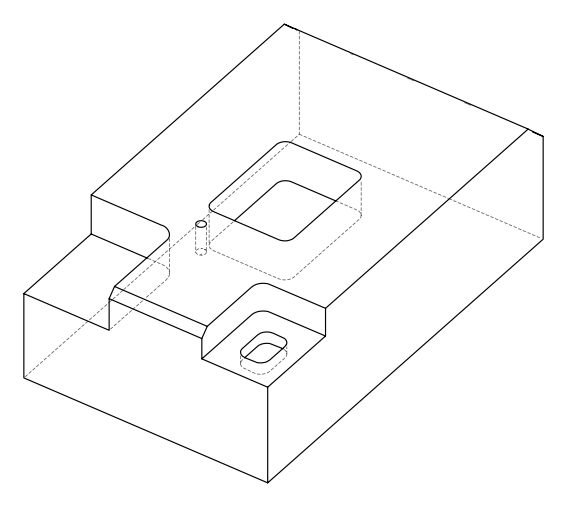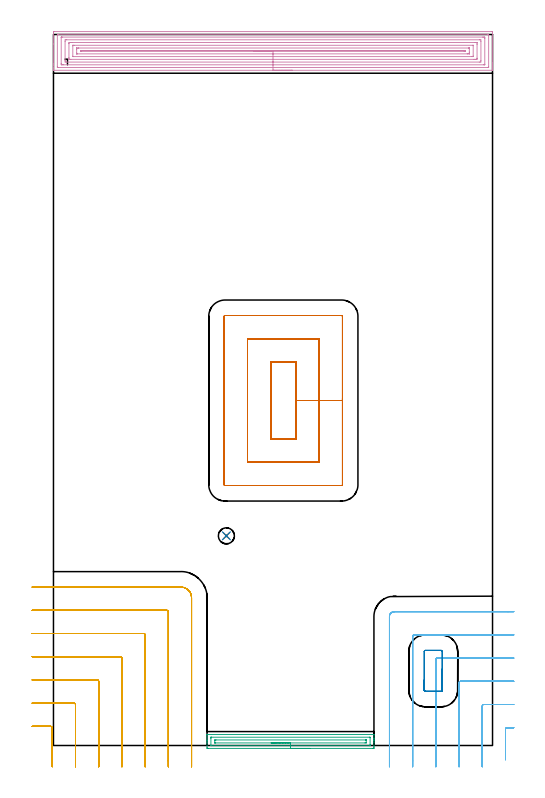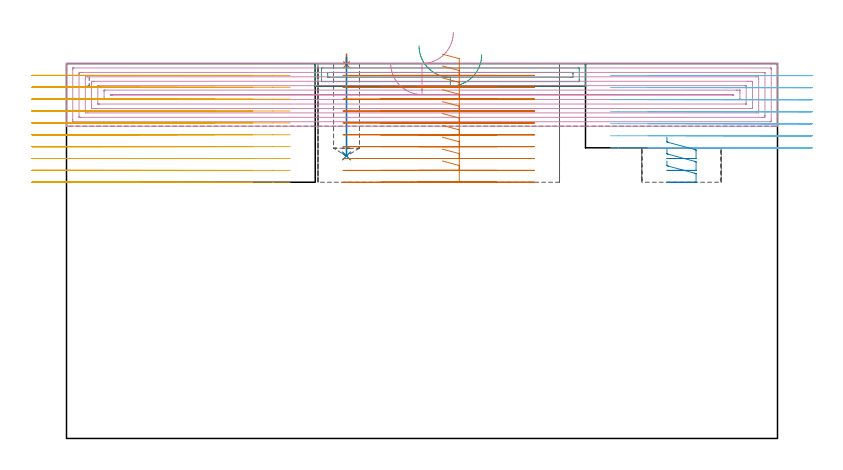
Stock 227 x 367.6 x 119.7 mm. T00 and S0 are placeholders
(PLAN: 8 operations, 3 tool changes, 55.7 min)
(1 SPOT_DRILL | STEP1POCKET | NXT0321_9005460120000 | 0.03 min | 1 mm3)
(2 DRILL_BLIND_HOLE_INTO_CENTER | STEP1POCKET | UGT0301_200 | 0.13 min | 1497 mm3)
(3 AREA_MILL | FG_CHAMFER_SURFACE | UGT0205_001 | 2.27 min | 2472 mm3)
(4 AREA_MILL_1 | FG_CHAMFER_SURFACE_1 | UGT0205_001 | 14.73 min | 45398 mm3)
(5 MILL_CORNER_NOTCH_RECTANGULAR | CORNER_NOTCH_RECTANGULAR | NXT0201_012 | Follow Part, ap 4, ae 75% | 16.17 min | 268937 mm3)
(6 MILL_CORNER_NOTCH_RECTANGULAR_1 | CORNER_NOTCH_RECTANGULAR_1 | NXT0201_012 | Follow Part, ap 4, ae 75% | 7.99 min | 126561 mm3)
(7 MILL_RECTANGULAR_POCKET | POCKET_RECTANGULAR_STRAIGHT | NXT0201_012 | Follow Part, ap 4, ae 75% | 13.69 min | 301363 mm3)
(8 MILL_RECTANGULAR_POCKET_1 | POCKET_RECTANGULAR_STRAIGHT_1 | NXT0201_012 | Follow Part, ap 4, ae 75% | 0.69 min | 9672 mm3)
(TOOL NXT0321_9005460120000 | NC Spot Drill, 142deg, 12mm, Carbide, Uncoated | D12 PA142 FL30 Z2)
(TOOL UGT0301_200 | Twist Drill 8.3 mm | D8.3 PA118 FL72 Z2)
(TOOL UGT0205_001 | Chamfer Mill 20 x 3 x 45 deg. | D20 FL50 Z2)
(TOOL NXT0201_012 | ENDMILL 16mm [2P460-1600-NA 1630] | D16 FL38 Z6)
(OP 1 SPOT_DRILL)
G17 G21 G94 G90
T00 M6
G54
G17 G0 G90 X89.4 Y108.4 S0 M3
G43 Z129.7 H0
G94 G81 G98 Z119.343 F250. R122.7
G80
M5
M2
(OP 2 DRILL_BLIND_HOLE_INTO_CENTER)
G17 G21 G94 G90
T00 M6
G54
G17 G0 G90 X89.4 Y108.4 S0 M3
G43 Z129.7 H0
G94 G81 G98 Z90.2 F250. R121.7
G80
M5
M2
(OP 3 AREA_MILL)
G17 G21 G94 G90
T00 M6
G54
G17 G0 G90 X132.55 Y-1.5 S1061 M3
G43 Z129.7 H0
Z122.5
G94 G1 X132.512 Z121.628 F250.
X132.398 Z120.764
X132.209 Z119.912
X131.947 Z119.08
X131.613 Z118.274
X131.21 Z117.5
X130.742 Z116.764
X130.21 Z116.072
X129.621 Z115.429
X128.978 Z114.84
X128.286 Z114.308
X127.55 Z113.84
X126.776 Z113.437
X125.97 Z113.103
X125.138 Z112.841
X124.286 Z112.652
X123.422 Z112.538
X122.55 Z112.5
X79.939 Y-1.499 Z112.501
X79.442 Y-1.493 Z112.503
X79.408 Y-1.491 Z112.505
X79.4 Y-0.998 Z112.998
X79.403 Y1.657 Z115.651
Y2.358 Z116.356
Y2.543 Z116.54
X79.406 Y5.498 Z119.496
X79.416 Y5.642 Z119.64
X79.44 Y5.694 Z119.693
X79.495 Y5.7 Z119.7
X165.605
X165.69 Y5.694 Z119.692
X165.7 Y5.484 Z119.482
Y3.808 Z117.807
Y3.428 Z117.424
Y3.237 Z117.235
Y2.543 Z116.54
Y2.352 Z116.35
Y1.657 Z115.651
Y-0.65 Z113.345
X165.697 Y-0.998 Z112.998
X165.692 Y-1.491 Z112.505
X165.658 Y-1.493 Z112.503
X165.161 Y-1.5 Z112.5
X122.55
Y-0.086 Z113.914
X81.687 Y-0.085 Z113.915
X81.501 Y-0.081 Z113.919
X81.417 Y-0.079 Z113.921
X81.41 Y-0.031 Z113.969
X81.406 Y0.023 Z114.023
X81.402 Y0.199 Z114.199
X81.404 Y3.737 Z117.737
X81.407 Y4.046 Z118.046
X81.413 Y4.252 Z118.252
X81.415 Y4.281 Z118.281
X81.421 Y4.282 Z118.282
X81.446 Y4.284 Z118.284
X81.5 Y4.285 Z118.285
X81.715 Y4.286 Z118.286
X163.413 Y4.285 Z118.285
X163.599 Y4.281 Z118.281
X163.684 Y4.279 Z118.279
X163.691 Y4.231 Z118.231
X163.695 Y4.176 Z118.176
X163.699 Y4. Z118.
X163.7 Y0.459 Z114.459
X163.695 Y0.145 Z114.145
X163.69 Y-0.063 Z113.937
X163.686 Y-0.08 Z113.92
X163.68 Y-0.082 Z113.918
X163.654 Y-0.084 Z113.916
X163.6 Y-0.085 Z113.915
X163.385 Y-0.086 Z113.914
X122.55
Y1.328 Z115.328
X83.82 Y1.329 Z115.329
X83.49 Y1.33 Z115.33
X83.444 Y1.332 Z115.332
X83.423 Y1.334 Z115.334
X83.412 Y1.395 Z115.395
X83.405 Y1.57 Z115.57
X83.403 Y1.657 Z115.657
X83.404 Y2.629 Z116.629
X83.408 Y2.716 Z116.716
X83.417 Y2.865 Z116.865
X83.49 Y2.866 Z116.866
X84.049 Y2.871 Z116.871
X161.28
X161.61
X161.657 Y2.869 Z116.869
X161.682 Y2.865 Z116.865
X161.69 Y2.86 Z116.86
X161.694 Y2.812 Z116.812
X161.699 Y2.632 Z116.632
X161.7 Y2.543 Z116.543
X161.699 Y1.568 Z115.568
X161.694 Y1.478 Z115.478
X161.683 Y1.335 Z115.335
X161.61 Y1.334 Z115.334
X161.051 Y1.329 Z115.329
X122.55 Y1.328 Z115.328
X121.678 Z115.366
X120.814 Z115.48
X119.962 Z115.669
X119.13 Z115.932
X118.324 Z116.265
X117.55 Z116.668
X116.814 Z117.137
X116.122 Z117.668
X115.479 Z118.257
X114.89 Z118.901
X114.358 Z119.593
X113.89 Z120.328
X113.487 Z121.102
X113.153 Z121.908
X112.891 Z122.74
X112.702 Z123.592
X112.588 Z124.457
X112.55 Z125.328
G0 Z129.7
M5
M2
(OP 4 AREA_MILL_1)
G17 G21 G94 G90
T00 M6
G54
G17 G0 G90 X123.5 Y349.1 S1061 M3
G43 Z129.7 H0
G94 G1 X123.462 Z128.828 F250.
X123.348 Z127.963
X123.159 Z127.112
X122.897 Z126.28
X122.563 Z125.474
X122.16 Z124.7
X121.691 Z123.964
X121.16 Z123.272
X120.571 Z122.629
X119.928 Z122.039
X119.236 Z121.508
X118.5 Z121.04
X117.726 Z120.637
X116.92 Z120.303
X116.088 Z120.041
X115.236 Z119.852
X114.372 Z119.738
X113.5 Z119.7
X0.159
X0.01 Y349.102 Z119.688
X0.007 Y349.159 Z119.633
X0. Y349.542 Z119.258
Y349.975 Z118.824
Y350.612 Z118.183
Y351.825 Z116.972
Y352.399 Z116.395
Y362.674 Z106.124
X0.001 Y368.481 Z100.316
X0.004 Y369.083 Z99.714
X0.007 Y369.092 Z99.706
X0.605 Y369.1 Z99.7
X226.395
X226.672 Y369.097 Z99.702
X226.99 Y369.092 Z99.706
X227. Y368.768 Z100.029
Y353.005 Z115.79
Y352.399 Z116.395
Y351.825 Z116.972
Y351.506 Z117.29
Y350.931 Z117.865
Y350.612 Z118.183
Y349.975 Z118.824
Y349.541 Z119.258
Y349.161 Z119.63
X226.99 Y349.102 Z119.688
X226.841 Y349.1 Z119.7
X113.5
Y350.514 Z118.286
X2.39
X2.292 Y350.516 Z118.284
X2.097 Y350.521 Z118.279
X2.009 Y350.529 Z118.271
X2.005 Y350.557 Z118.243
X2.002 Y350.612 Z118.188
X2. Y351.003 Z117.797
Y367.084 Z101.716
X2.007 Y367.587 Z101.213
X2.01 Y367.678 Z101.122
X2.194 Y367.684 Z101.116
X2.292 Y367.685 Z101.115
X224.61 Y367.686 Z101.114
X224.708 Y367.684 Z101.116
X224.903 Y367.679 Z101.121
X224.991 Y367.671 Z101.129
X224.995 Y367.643 Z101.157
X224.998 Y367.587 Z101.213
X225. Y367.197 Z101.603
X224.999 Y351.116 Z117.684
X224.993 Y350.612 Z118.188
X224.99 Y350.522 Z118.278
X224.806 Y350.516 Z118.284
X224.708 Y350.515 Z118.285
X113.5 Y350.514 Z118.286
Y351.928 Z116.872
X5.068 Y351.929 Z116.871
X4.644 Y351.93 Z116.87
X4.175 Y351.933 Z116.867
X4.028 Y351.935 Z116.865
X4.01 Y352.224 Z116.576
X4.004 Y352.399 Z116.401
X4.001 Y352.574 Z116.226
Y365.975 Z102.825
X4.006 Y366.151 Z102.649
X4.01 Y366.262 Z102.538
X4.058 Y366.265 Z102.535
X4.175 Y366.268 Z102.532
X4.598 Y366.271 Z102.529
X221.932
X222.356 Y366.27 Z102.53
X222.825 Y366.267 Z102.533
X222.972 Y366.265 Z102.535
X222.99 Y365.976 Z102.824
X222.996 Y365.801 Z102.999
X222.999 Y365.626 Z103.174
Y352.225 Z116.575
X222.994 Y352.049 Z116.751
X222.99 Y351.938 Z116.862
X222.941 Y351.935 Z116.865
X222.825 Y351.932 Z116.868
X222.402 Y351.929 Z116.871
X113.5 Y351.928 Z116.872
Y353.343 Z115.457
X6.803
X6.019 Y353.35 Z115.45
X6. Y354.146 Z114.654
Y364.014 Z104.786
X6.017 Y364.85 Z103.95
X6.852 Y364.857 Z103.943
X220.197
X220.981 Y364.85 Z103.95
X221. Y364.054 Z104.746
Y354.186 Z114.614
X220.983 Y353.35 Z115.45
X220.147 Y353.343 Z115.457
X113.5
Y354.757 Z114.043
X8.96
X8.637 Y354.758 Z114.042
X8.063 Y354.761 Z114.039
X8.023 Y354.764 Z114.036
X8.01 Y354.775 Z114.025
X8.004 Y354.821 Z113.979
X8.001 Y355.08 Z113.72
X8. Y355.718 Z113.082
X8.001 Y362.864 Z105.936
X8.004 Y363.12 Z105.68
X8.01 Y363.432 Z105.368
X8.32 Y363.438 Z105.362
X8.637 Y363.441 Z105.359
X9.208 Y363.443 Z105.357
X9.53
X218.04
X218.363 Y363.442 Z105.358
X218.937 Y363.438 Z105.362
X218.977 Y363.436 Z105.364
X218.99 Y363.425 Z105.375
X218.996 Y363.379 Z105.421
X218.999 Y363.12 Z105.68
X219. Y362.482 Z106.318
X218.999 Y355.336 Z113.464
X218.996 Y355.08 Z113.72
X218.99 Y354.767 Z114.033
X218.68 Y354.762 Z114.038
X218.363 Y354.759 Z114.041
X217.792 Y354.757 Z114.043
X217.47
X113.5
Y356.171 Z112.629
X10.224
X10.063 Y356.173 Z112.627
X10.024 Y356.176 Z112.624
X10.011 Y356.178 Z112.622
X10.008 Y356.188 Z112.612
X10.004 Y356.224 Z112.576
X10. Y356.395 Z112.405
X10.001 Y361.755 Z107.045
X10.005 Y361.897 Z106.903
X10.01 Y362.009 Z106.792
X10.017 Y362.023 Z106.777
X10.033 Y362.025 Z106.775
X10.075 Y362.027 Z106.773
X10.422 Y362.029 Z106.771
X10.62
X216.776
X216.937 Y362.027 Z106.773
X216.976 Y362.024 Z106.776
X216.989 Y362.022 Z106.778
X216.992 Y362.012 Z106.788
X216.996 Y361.976 Z106.824
X216.999 Y361.805 Z106.995
Y356.445 Z112.355
X216.995 Y356.303 Z112.497
X216.99 Y356.191 Z112.609
X216.983 Y356.177 Z112.623
X216.967 Y356.175 Z112.625
X216.925 Y356.173 Z112.627
X216.578 Y356.171 Z112.629
X216.38
X113.5
Y357.585 Z111.215
X12.381 Y357.586 Z111.214
X12.207 Y357.587 Z111.213
X12.034 Y357.59 Z111.21
X12.016 Y357.592 Z111.208
X12.01 Y357.601 Z111.199
X12.005 Y357.636 Z111.164
X12.001 Y357.691 Z111.109
X12. Y357.76 Z111.04
Y357.967 Z110.833
Y359.754 Z109.046
X12.002 Y360.44 Z108.36
X12.005 Y360.544 Z108.256
X12.01 Y360.594 Z108.206
X12.016 Y360.608 Z108.192
X12.037 Y360.61 Z108.19
X12.207 Y360.612 Z108.188
X12.925 Y360.615 Z108.185
X13.1
X214.619 Y360.614 Z108.186
X214.793 Y360.613 Z108.187
X214.966 Y360.61 Z108.19
X214.984 Y360.608 Z108.192
X214.99 Y360.599 Z108.201
X214.995 Y360.564 Z108.236
X214.999 Y360.509 Z108.291
X215. Y360.44 Z108.36
Y360.233 Z108.567
Y358.446 Z110.354
X214.998 Y357.76 Z111.04
X214.994 Y357.656 Z111.144
X214.99 Y357.606 Z111.194
X214.984 Y357.592 Z111.208
X214.963 Y357.59 Z111.21
X214.793 Y357.588 Z111.212
X214.075 Y357.585 Z111.215
X213.9
X113.5
Y358.999 Z109.801
X14.338 Y359. Z109.8
X14.237 Y359.001 Z109.799
X14.038 Y359.006 Z109.794
X14.008 Y359.01 Z109.79
X14.005 Y359.018 Z109.782
X14.001 Y359.045 Z109.755
X14. Y359.1 Z109.7
X14.001 Y359.155 Z109.645
X14.005 Y359.181 Z109.619
X14.008 Y359.19 Z109.61
X14.038 Y359.193 Z109.607
X14.238 Y359.199 Z109.601
X14.338 Y359.2 Z109.6
X14.684
X212.662
X212.762 Y359.199 Z109.601
X212.962 Y359.193 Z109.607
X212.991 Y359.19 Z109.61
X212.995 Y359.181 Z109.619
X212.999 Y359.155 Z109.645
X213. Y359.1 Z109.7
X212.999 Y359.045 Z109.755
X212.995 Y359.018 Z109.782
X212.991 Y359.01 Z109.79
X212.962 Y359.006 Z109.794
X212.762 Y359.001 Z109.799
X212.662 Y359. Z109.8
X212.316 Y358.999 Z109.801
X113.5
X112.628 Z109.839
X111.763 Z109.952
X110.912 Z110.141
X110.08 Z110.404
X109.274 Z110.737
X108.5 Z111.14
X107.764 Z111.609
X107.072 Z112.14
X106.429 Z112.729
X105.84 Z113.373
X105.308 Z114.065
X104.84 Z114.801
X104.437 Z115.574
X104.103 Z116.38
X103.841 Z117.212
X103.652 Z118.064
X103.538 Z118.929
X103.5 Z119.801
G0 Z129.7
M5
M2
(OP 5 MILL_CORNER_NOTCH_RECTANGULAR)
G17 G21 G94 G90
T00 M6
G54
G17 G0 G90 X-0.6 Y-10.977 S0 M3
G43 Z129.7 H1
Z115.91
G94 G1 Y-7.977 F250.
Y9.106 F500.
G3 X-1.394 Y9.9 R0.8
G1 X-8.
X-11. F250.
G0 Z129.7
X11.4 Y-11.
Z115.91
G1 Y-8.
Y21.105 F500.
G3 X10.605 Y21.9 R0.8
G1 X-8.
X-11. F250.
G0 Z129.7
X23.4 Y-11.
Z115.91
G1 Y-8.
Y33.105 F500.
G3 X22.605 Y33.9 R0.8
G1 X-8.
X-11. F250.
G0 Z129.7
X35.4 Y-11.
Z115.91
G1 Y-8.
Y45.105 F500.
G3 X34.605 Y45.9 R0.8
G1 X-8.
X-11. F250.
G0 Z129.7
X47.4 Y-11.
Z115.91
G1 Y-8.
Y57.104 F500.
G3 X46.604 Y57.9 R0.8
G1 X-8.
X-11. F250.
G0 Z129.7
X59.4 Y-11.
Z115.91
G1 Y-8.
Y69.104 F500.
G3 X58.604 Y69.9 R0.8
G1 X-8.
X-11. F250.
G0 Z129.7
X71.4 Y-11.
Z115.91
G1 Y-8.
Y76.4 F500.
G3 X65.9 Y81.9 R5.5
G1 X-8.
X-11. F250.
G0 Z129.7
X-0.6 Y-10.977
Z112.12
G1 Y-7.977
Y9.106 F500.
G3 X-1.394 Y9.9 R0.8
G1 X-8.
X-11. F250.
G0 Z129.7
X11.4 Y-11.
Z112.12
G1 Y-8.
Y21.105 F500.
G3 X10.605 Y21.9 R0.8
G1 X-8.
X-11. F250.
G0 Z129.7
X23.4 Y-11.
Z112.12
G1 Y-8.
Y33.105 F500.
G3 X22.605 Y33.9 R0.8
G1 X-8.
X-11. F250.
G0 Z129.7
X35.4 Y-11.
Z112.12
G1 Y-8.
Y45.105 F500.
G3 X34.605 Y45.9 R0.8
G1 X-8.
X-11. F250.
G0 Z129.7
X47.4 Y-11.
Z112.12
G1 Y-8.
Y57.104 F500.
G3 X46.604 Y57.9 R0.8
G1 X-8.
X-11. F250.
G0 Z129.7
X59.4 Y-11.
Z112.12
G1 Y-8.
Y69.104 F500.
G3 X58.604 Y69.9 R0.8
G1 X-8.
X-11. F250.
G0 Z129.7
X71.4 Y-11.
Z112.12
G1 Y-8.
Y76.4 F500.
G3 X65.9 Y81.9 R5.5
G1 X-8.
X-11. F250.
G0 Z129.7
X-0.6 Y-10.977
Z108.33
G1 Y-7.977
Y9.106 F500.
G3 X-1.394 Y9.9 R0.8
G1 X-8.
X-11. F250.
G0 Z129.7
X11.4 Y-11.
Z108.33
G1 Y-8.
Y21.105 F500.
G3 X10.605 Y21.9 R0.8
G1 X-8.
X-11. F250.
G0 Z129.7
X23.4 Y-11.
Z108.33
G1 Y-8.
Y33.105 F500.
G3 X22.605 Y33.9 R0.8
G1 X-8.
X-11. F250.
G0 Z129.7
X35.4 Y-11.
Z108.33
G1 Y-8.
Y45.105 F500.
G3 X34.605 Y45.9 R0.8
G1 X-8.
X-11. F250.
G0 Z129.7
X47.4 Y-11.
Z108.33
G1 Y-8.
Y57.104 F500.
G3 X46.604 Y57.9 R0.8
G1 X-8.
X-11. F250.
G0 Z129.7
X59.4 Y-11.
Z108.33
G1 Y-8.
Y69.104 F500.
G3 X58.604 Y69.9 R0.8
G1 X-8.
X-11. F250.
G0 Z129.7
X71.4 Y-11.
Z108.33
G1 Y-8.
Y76.4 F500.
G3 X65.9 Y81.9 R5.5
G1 X-8.
X-11. F250.
G0 Z129.7
X-0.6 Y-10.977
Z104.54
G1 Y-7.977
Y9.106 F500.
G3 X-1.394 Y9.9 R0.8
G1 X-8.
X-11. F250.
G0 Z129.7
X11.4 Y-11.
Z104.54
G1 Y-8.
Y21.105 F500.
G3 X10.605 Y21.9 R0.8
G1 X-8.
X-11. F250.
G0 Z129.7
X23.4 Y-11.
Z104.54
G1 Y-8.
Y33.105 F500.
G3 X22.605 Y33.9 R0.8
G1 X-8.
X-11. F250.
G0 Z129.7
X35.4 Y-11.
Z104.54
G1 Y-8.
Y45.105 F500.
G3 X34.605 Y45.9 R0.8
G1 X-8.
X-11. F250.
G0 Z129.7
X47.4 Y-11.
Z104.54
G1 Y-8.
Y57.104 F500.
G3 X46.604 Y57.9 R0.8
G1 X-8.
X-11. F250.
G0 Z129.7
X59.4 Y-11.
Z104.54
G1 Y-8.
Y69.104 F500.
G3 X58.604 Y69.9 R0.8
G1 X-8.
X-11. F250.
G0 Z129.7
X71.4 Y-11.
Z104.54
G1 Y-8.
Y76.4 F500.
G3 X65.9 Y81.9 R5.5
G1 X-8.
X-11. F250.
G0 Z129.7
X-0.6 Y-10.977
Z100.75
G1 Y-7.977
Y9.106 F500.
G3 X-1.394 Y9.9 R0.8
G1 X-8.
X-11. F250.
G0 Z129.7
X11.4 Y-11.
Z100.75
G1 Y-8.
Y21.105 F500.
G3 X10.605 Y21.9 R0.8
G1 X-8.
X-11. F250.
G0 Z129.7
X23.4 Y-11.
Z100.75
G1 Y-8.
Y33.105 F500.
G3 X22.605 Y33.9 R0.8
G1 X-8.
X-11. F250.
G0 Z129.7
X35.4 Y-11.
Z100.75
G1 Y-8.
Y45.105 F500.
G3 X34.605 Y45.9 R0.8
G1 X-8.
X-11. F250.
G0 Z129.7
X47.4 Y-11.
Z100.75
G1 Y-8.
Y57.104 F500.
G3 X46.604 Y57.9 R0.8
G1 X-8.
X-11. F250.
G0 Z129.7
X59.4 Y-11.
Z100.75
G1 Y-8.
Y69.104 F500.
G3 X58.604 Y69.9 R0.8
G1 X-8.
X-11. F250.
G0 Z129.7
X71.4 Y-11.
Z100.75
G1 Y-8.
Y76.4 F500.
G3 X65.9 Y81.9 R5.5
G1 X-8.
X-11. F250.
G0 Z129.7
X-0.6 Y-10.977
Z96.96
G1 Y-7.977
Y9.106 F500.
G3 X-1.394 Y9.9 R0.8
G1 X-8.
X-11. F250.
G0 Z129.7
X11.4 Y-11.
Z96.96
G1 Y-8.
Y21.105 F500.
G3 X10.605 Y21.9 R0.8
G1 X-8.
X-11. F250.
G0 Z129.7
X23.4 Y-11.
Z96.96
G1 Y-8.
Y33.105 F500.
G3 X22.605 Y33.9 R0.8
G1 X-8.
X-11. F250.
G0 Z129.7
X35.4 Y-11.
Z96.96
G1 Y-8.
Y45.105 F500.
G3 X34.605 Y45.9 R0.8
G1 X-8.
X-11. F250.
G0 Z129.7
X47.4 Y-11.
Z96.96
G1 Y-8.
Y57.104 F500.
G3 X46.604 Y57.9 R0.8
G1 X-8.
X-11. F250.
G0 Z129.7
X59.4 Y-11.
Z96.96
G1 Y-8.
Y69.104 F500.
G3 X58.604 Y69.9 R0.8
G1 X-8.
X-11. F250.
G0 Z129.7
X71.4 Y-11.
Z96.96
G1 Y-8.
Y76.4 F500.
G3 X65.9 Y81.9 R5.5
G1 X-8.
X-11. F250.
G0 Z129.7
X-0.6 Y-10.977
Z93.17
G1 Y-7.977
Y9.106 F500.
G3 X-1.394 Y9.9 R0.8
G1 X-8.
X-11. F250.
G0 Z129.7
X11.4 Y-11.
Z93.17
G1 Y-8.
Y21.105 F500.
G3 X10.605 Y21.9 R0.8
G1 X-8.
X-11. F250.
G0 Z129.7
X23.4 Y-11.
Z93.17
G1 Y-8.
Y33.105 F500.
G3 X22.605 Y33.9 R0.8
G1 X-8.
X-11. F250.
G0 Z129.7
X35.4 Y-11.
Z93.17
G1 Y-8.
Y45.105 F500.
G3 X34.605 Y45.9 R0.8
G1 X-8.
X-11. F250.
G0 Z129.7
X47.4 Y-11.
Z93.17
G1 Y-8.
Y57.104 F500.
G3 X46.604 Y57.9 R0.8
G1 X-8.
X-11. F250.
G0 Z129.7
X59.4 Y-11.
Z93.17
G1 Y-8.
Y69.104 F500.
G3 X58.604 Y69.9 R0.8
G1 X-8.
X-11. F250.
G0 Z129.7
X71.4 Y-11.
Z93.17
G1 Y-8.
Y76.4 F500.
G3 X65.9 Y81.9 R5.5
G1 X-8.
X-11. F250.
G0 Z129.7
X-0.6 Y-10.977
Z89.38
G1 Y-7.977
Y9.106 F500.
G3 X-1.394 Y9.9 R0.8
G1 X-8.
X-11. F250.
G0 Z129.7
X11.4 Y-11.
Z89.38
G1 Y-8.
Y21.105 F500.
G3 X10.605 Y21.9 R0.8
G1 X-8.
X-11. F250.
G0 Z129.7
X23.4 Y-11.
Z89.38
G1 Y-8.
Y33.105 F500.
G3 X22.605 Y33.9 R0.8
G1 X-8.
X-11. F250.
G0 Z129.7
X35.4 Y-11.
Z89.38
G1 Y-8.
Y45.105 F500.
G3 X34.605 Y45.9 R0.8
G1 X-8.
X-11. F250.
G0 Z129.7
X47.4 Y-11.
Z89.38
G1 Y-8.
Y57.104 F500.
G3 X46.604 Y57.9 R0.8
G1 X-8.
X-11. F250.
G0 Z129.7
X59.4 Y-11.
Z89.38
G1 Y-8.
Y69.104 F500.
G3 X58.604 Y69.9 R0.8
G1 X-8.
X-11. F250.
G0 Z129.7
X71.4 Y-11.
Z89.38
G1 Y-8.
Y76.4 F500.
G3 X65.9 Y81.9 R5.5
G1 X-8.
X-11. F250.
G0 Z129.7
X-0.6 Y-10.977
Z85.59
G1 Y-7.977
Y9.106 F500.
G3 X-1.394 Y9.9 R0.8
G1 X-8.
X-11. F250.
G0 Z129.7
X11.4 Y-11.
Z85.59
G1 Y-8.
Y21.105 F500.
G3 X10.605 Y21.9 R0.8
G1 X-8.
X-11. F250.
G0 Z129.7
X23.4 Y-11.
Z85.59
G1 Y-8.
Y33.105 F500.
G3 X22.605 Y33.9 R0.8
G1 X-8.
X-11. F250.
G0 Z129.7
X35.4 Y-11.
Z85.59
G1 Y-8.
Y45.105 F500.
G3 X34.605 Y45.9 R0.8
G1 X-8.
X-11. F250.
G0 Z129.7
X47.4 Y-11.
Z85.59
G1 Y-8.
Y57.104 F500.
G3 X46.604 Y57.9 R0.8
G1 X-8.
X-11. F250.
G0 Z129.7
X59.4 Y-11.
Z85.59
G1 Y-8.
Y69.104 F500.
G3 X58.604 Y69.9 R0.8
G1 X-8.
X-11. F250.
G0 Z129.7
X71.4 Y-11.
Z85.59
G1 Y-8.
Y76.4 F500.
G3 X65.9 Y81.9 R5.5
G1 X-8.
X-11. F250.
G0 Z129.7
X-0.6 Y-10.977
Z81.8
G1 Y-7.977
Y9.106 F500.
G3 X-1.394 Y9.9 R0.8
G1 X-8.
X-11. F250.
G0 Z129.7
X11.4 Y-11.
Z81.8
G1 Y-8.
Y21.105 F500.
G3 X10.605 Y21.9 R0.8
G1 X-8.
X-11. F250.
G0 Z129.7
X23.4 Y-11.
Z81.8
G1 Y-8.
Y33.105 F500.
G3 X22.605 Y33.9 R0.8
G1 X-8.
X-11. F250.
G0 Z129.7
X35.4 Y-11.
Z81.8
G1 Y-8.
Y45.105 F500.
G3 X34.605 Y45.9 R0.8
G1 X-8.
X-11. F250.
G0 Z129.7
X47.4 Y-11.
Z81.8
G1 Y-8.
Y57.104 F500.
G3 X46.604 Y57.9 R0.8
G1 X-8.
X-11. F250.
G0 Z129.7
X59.4 Y-11.
Z81.8
G1 Y-8.
Y69.104 F500.
G3 X58.604 Y69.9 R0.8
G1 X-8.
X-11. F250.
G0 Z129.7
X71.4 Y-11.
Z81.8
G1 Y-8.
Y76.4 F500.
G3 X65.9 Y81.9 R5.5
G1 X-8.
X-11. F250.
G0 Z129.7
M5
M2
(OP 6 MILL_CORNER_NOTCH_RECTANGULAR_1)
G17 G21 G94 G90
T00 M6
G54
G17 G0 G90 X238. Y9.2 S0 M3
G43 Z129.7 H1
Z115.857
G94 G1 X235. F250.
X234.495 F500.
G3 X233.7 Y8.405 R0.8
G1 Y-4.372
Y-7.372 F250.
G0 Z129.7
X238. Y21.2
Z115.857
G1 X235.
X222.495 F500.
G3 X221.7 Y20.405 R0.8
G1 Y-8.
Y-11. F250.
G0 Z129.7
X238. Y33.2
Z115.857
G1 X235.
X210.495 F500.
G3 X209.7 Y32.405 R0.8
G1 Y-8.
Y-11. F250.
G0 Z129.7
X238. Y45.2
Z115.857
G1 X235.
X198.496 F500.
G3 X197.7 Y44.404 R0.8
G1 Y-8.
Y-11. F250.
G0 Z129.7
X238. Y57.2
Z115.857
G1 X235.
X186.496 F500.
G3 X185.7 Y56.404 R0.8
G1 Y-8.
Y-11. F250.
G0 Z129.7
X238. Y69.2
Z115.857
G1 X235.
X176.2 F500.
G3 X173.7 Y66.7 R2.5
G1 Y-8.
Y-11. F250.
G0 Z129.7
X238. Y9.2
Z112.014
G1 X235.
X234.495 F500.
G3 X233.7 Y8.405 R0.8
G1 Y-4.372
Y-7.372 F250.
G0 Z129.7
X238. Y21.2
Z112.014
G1 X235.
X222.495 F500.
G3 X221.7 Y20.405 R0.8
G1 Y-8.
Y-11. F250.
G0 Z129.7
X238. Y33.2
Z112.014
G1 X235.
X210.496 F500.
G3 X209.7 Y32.405 R0.8
G1 Y-8.
Y-11. F250.
G0 Z129.7
X238. Y45.2
Z112.014
G1 X235.
X198.496 F500.
G3 X197.7 Y44.404 R0.8
G1 Y-8.
Y-11. F250.
G0 Z129.7
X238. Y57.2
Z112.014
G1 X235.
X186.496 F500.
G3 X185.7 Y56.404 R0.8
G1 Y-8.
Y-11. F250.
G0 Z129.7
X238. Y69.2
Z112.014
G1 X235.
X176.2 F500.
G3 X173.7 Y66.7 R2.5
G1 Y-8.
Y-11. F250.
G0 Z129.7
X238. Y9.2
Z108.171
G1 X235.
X234.495 F500.
G3 X233.7 Y8.405 R0.8
G1 Y-4.372
Y-7.372 F250.
G0 Z129.7
X238. Y21.2
Z108.171
G1 X235.
X222.495 F500.
G3 X221.7 Y20.405 R0.8
G1 Y-8.
Y-11. F250.
G0 Z129.7
X238. Y33.2
Z108.171
G1 X235.
X210.495 F500.
G3 X209.7 Y32.405 R0.8
G1 Y-8.
Y-11. F250.
G0 Z129.7
X238. Y45.2
Z108.171
G1 X235.
X198.496 F500.
G3 X197.7 Y44.404 R0.8
G1 Y-8.
Y-11. F250.
G0 Z129.7
X238. Y57.2
Z108.171
G1 X235.
X186.496 F500.
G3 X185.7 Y56.404 R0.8
G1 Y-8.
Y-11. F250.
G0 Z129.7
X238. Y69.2
Z108.171
G1 X235.
X176.2 F500.
G3 X173.7 Y66.7 R2.5
G1 Y-8.
Y-11. F250.
G0 Z129.7
X238. Y9.2
Z104.329
G1 X235.
X234.495 F500.
G3 X233.7 Y8.405 R0.8
G1 Y-4.372
Y-7.372 F250.
G0 Z129.7
X238. Y21.2
Z104.329
G1 X235.
X222.495 F500.
G3 X221.7 Y20.405 R0.8
G1 Y-8.
Y-11. F250.
G0 Z129.7
X238. Y33.2
Z104.329
G1 X235.
X210.495 F500.
G3 X209.7 Y32.405 R0.8
G1 Y-8.
Y-11. F250.
G0 Z129.7
X238. Y45.2
Z104.329
G1 X235.
X198.496 F500.
G3 X197.7 Y44.404 R0.8
G1 Y-8.
Y-11. F250.
G0 Z129.7
X238. Y57.2
Z104.329
G1 X235.
X186.496 F500.
G3 X185.7 Y56.404 R0.8
G1 Y-8.
Y-11. F250.
G0 Z129.7
X238. Y69.2
Z104.329
G1 X235.
X176.2 F500.
G3 X173.7 Y66.7 R2.5
G1 Y-8.
Y-11. F250.
G0 Z129.7
X238. Y9.2
Z100.486
G1 X235.
X234.495 F500.
G3 X233.7 Y8.405 R0.8
G1 Y-4.372
Y-7.372 F250.
G0 Z129.7
X238. Y21.2
Z100.486
G1 X235.
X222.495 F500.
G3 X221.7 Y20.405 R0.8
G1 Y-8.
Y-11. F250.
G0 Z129.7
X238. Y33.2
Z100.486
G1 X235.
X210.496 F500.
G3 X209.7 Y32.404 R0.8
G1 Y-8.
Y-11. F250.
G0 Z129.7
X238. Y45.2
Z100.486
G1 X235.
X198.496 F500.
G3 X197.7 Y44.404 R0.8
G1 Y-8.
Y-11. F250.
G0 Z129.7
X238. Y57.2
Z100.486
G1 X235.
X186.496 F500.
G3 X185.7 Y56.404 R0.8
G1 Y-8.
Y-11. F250.
G0 Z129.7
X238. Y69.2
Z100.486
G1 X235.
X176.2 F500.
G3 X173.7 Y66.7 R2.5
G1 Y-8.
Y-11. F250.
G0 Z129.7
X238. Y9.2
Z96.643
G1 X235.
X234.495 F500.
G3 X233.7 Y8.405 R0.8
G1 Y-4.372
Y-7.372 F250.
G0 Z129.7
X238. Y21.2
Z96.643
G1 X235.
X222.495 F500.
G3 X221.7 Y20.405 R0.8
G1 Y-8.
Y-11. F250.
G0 Z129.7
X238. Y33.2
Z96.643
G1 X235.
X210.496 F500.
G3 X209.7 Y32.404 R0.8
G1 Y-8.
Y-11. F250.
G0 Z129.7
X238. Y45.2
Z96.643
G1 X235.
X198.496 F500.
G3 X197.7 Y44.404 R0.8
G1 Y-8.
Y-11. F250.
G0 Z129.7
X238. Y57.2
Z96.643
G1 X235.
X186.496 F500.
G3 X185.7 Y56.404 R0.8
G1 Y-8.
Y-11. F250.
G0 Z129.7
X238. Y69.2
Z96.643
G1 X235.
X176.2 F500.
G3 X173.7 Y66.7 R2.5
G1 Y-8.
Y-11. F250.
G0 Z129.7
X238. Y9.2
Z92.8
G1 X235.
X234.495 F500.
G3 X233.7 Y8.405 R0.8
G1 Y-4.372
Y-7.372 F250.
G0 Z129.7
X238. Y21.2
Z92.8
G1 X235.
X222.495 F500.
G3 X221.7 Y20.405 R0.8
G1 Y-8.
Y-11. F250.
G0 Z129.7
X238. Y33.2
Z92.8
G1 X235.
X210.495 F500.
G3 X209.7 Y32.405 R0.8
G1 Y-8.
Y-11. F250.
G0 Z129.7
X238. Y45.2
Z92.8
G1 X235.
X198.496 F500.
G3 X197.7 Y44.404 R0.8
G1 Y-8.
Y-11. F250.
G0 Z129.7
X238. Y57.2
Z92.8
G1 X235.
X186.496 F500.
G3 X185.7 Y56.404 R0.8
G1 Y-8.
Y-11. F250.
G0 Z129.7
X238. Y69.2
Z92.8
G1 X235.
X176.2 F500.
G3 X173.7 Y66.7 R2.5
G1 Y-8.
Y-11. F250.
G0 Z129.7
M5
M2
(OP 7 MILL_RECTANGULAR_POCKET)
G17 G21 G94 G90
T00 M6
G54
G17 G0 G90 X120.009 Y158.4 S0 M3
G43 Z129.7 H1
Z122.7
G94 G1 X125.4 Z121.255 F250.
Y178.35 Z115.91
Y198.3 F500.
X112.3
Y158.4
X125.4
Y178.35
X137.4
Y210.3
X100.3
Y146.4
X137.4
Y178.35
X149.4
Y221.9
G3 X149. Y222.3 R0.4
G1 X88.7
G3 X88.3 Y221.9 R0.4
G1 Y134.8
G3 X88.7 Y134.4 R0.4
G1 X149.
G3 X149.4 Y134.8 R0.4
G1 Y178.35
Y179.35
G0 X120.009 Y158.4 Z118.91
G1 X125.4 Z117.466 F250.
Y178.35 Z112.12
Y198.3 F500.
X112.3
Y158.4
X125.4
Y178.35
X137.4
Y210.3
X100.3
Y146.4
X137.4
Y178.35
X149.4
Y221.9
G3 X149. Y222.3 R0.4
G1 X88.7
G3 X88.3 Y221.9 R0.4
G1 Y134.8
G3 X88.7 Y134.4 R0.4
G1 X149.
G3 X149.4 Y134.8 R0.4
G1 Y178.35
Y179.35
G0 X120.009 Y158.4 Z115.12
G1 X125.4 Z113.676 F250.
Y178.35 Z108.33
Y198.3 F500.
X112.3
Y158.4
X125.4
Y178.35
X137.4
Y210.3
X100.3
Y146.4
X137.4
Y178.35
X149.4
Y221.9
G3 X149. Y222.3 R0.4
G1 X88.7
G3 X88.3 Y221.9 R0.4
G1 Y134.8
G3 X88.7 Y134.4 R0.4
G1 X149.
G3 X149.4 Y134.8 R0.4
G1 Y178.35
Y179.35
G0 X120.009 Y158.4 Z111.33
G1 X125.4 Z109.886 F250.
Y178.35 Z104.54
Y198.3 F500.
X112.3
Y158.4
X125.4
Y178.35
X137.4
Y210.3
X100.3
Y146.4
X137.4
Y178.35
X149.4
Y221.9
G3 X149. Y222.3 R0.4
G1 X88.7
G3 X88.3 Y221.9 R0.4
G1 Y134.8
G3 X88.7 Y134.4 R0.4
G1 X149.
G3 X149.4 Y134.8 R0.4
G1 Y178.35
Y179.35
G0 X120.009 Y158.4 Z107.54
G1 X125.4 Z106.096 F250.
Y178.35 Z100.75
Y198.3 F500.
X112.3
Y158.4
X125.4
Y178.35
X137.4
Y210.3
X100.3
Y146.4
X137.4
Y178.35
X149.4
Y221.9
G3 X149. Y222.3 R0.4
G1 X88.7
G3 X88.3 Y221.9 R0.4
G1 Y134.8
G3 X88.7 Y134.4 R0.4
G1 X149.
G3 X149.4 Y134.8 R0.4
G1 Y178.35
Y179.35
G0 X120.009 Y158.4 Z103.75
G1 X125.4 Z102.306 F250.
Y178.35 Z96.96
Y198.3 F500.
X112.3
Y158.4
X125.4
Y178.35
X137.4
Y210.3
X100.3
Y146.4
X137.4
Y178.35
X149.4
Y221.9
G3 X149. Y222.3 R0.4
G1 X88.7
G3 X88.3 Y221.9 R0.4
G1 Y134.8
G3 X88.7 Y134.4 R0.4
G1 X149.
G3 X149.4 Y134.8 R0.4
G1 Y178.35
Y179.35
G0 X120.009 Y158.4 Z99.96
G1 X125.4 Z98.516 F250.
Y178.35 Z93.17
Y198.3 F500.
X112.3
Y158.4
X125.4
Y178.35
X137.4
Y210.3
X100.3
Y146.4
X137.4
Y178.35
X149.4
Y221.9
G3 X149. Y222.3 R0.4
G1 X88.7
G3 X88.3 Y221.9 R0.4
G1 Y134.8
G3 X88.7 Y134.4 R0.4
G1 X149.
G3 X149.4 Y134.8 R0.4
G1 Y178.35
Y179.35
G0 X120.009 Y158.4 Z96.17
G1 X125.4 Z94.726 F250.
Y178.35 Z89.38
Y198.3 F500.
X112.3
Y158.4
X125.4
Y178.35
X137.4
Y210.3
X100.3
Y146.4
X137.4
Y178.35
X149.4
Y221.9
G3 X149. Y222.3 R0.4
G1 X88.7
G3 X88.3 Y221.9 R0.4
G1 Y134.8
G3 X88.7 Y134.4 R0.4
G1 X149.
G3 X149.4 Y134.8 R0.4
G1 Y178.35
Y179.35
G0 X120.009 Y158.4 Z92.38
G1 X125.4 Z90.936 F250.
Y178.35 Z85.59
Y198.3 F500.
X112.3
Y158.4
X125.4
Y178.35
X137.4
Y210.3
X100.3
Y146.4
X137.4
Y178.35
X149.4
Y221.9
G3 X149. Y222.3 R0.4
G1 X88.7
G3 X88.3 Y221.9 R0.4
G1 Y134.8
G3 X88.7 Y134.4 R0.4
G1 X149.
G3 X149.4 Y134.8 R0.4
G1 Y178.35
Y179.35
G0 X120.009 Y158.4 Z88.59
G1 X125.4 Z87.146 F250.
Y178.35 Z81.8
Y198.3 F500.
X112.3
Y158.4
X125.4
Y178.35
X137.4
Y210.3
X100.3
Y146.4
X137.4
Y178.35
X149.4
Y221.9
G3 X149. Y222.3 R0.4
G1 X88.7
G3 X88.3 Y221.9 R0.4
G1 Y134.8
G3 X88.7 Y134.4 R0.4
G1 X149.
G3 X149.4 Y134.8 R0.4
G1 Y178.35
Y179.35
G0 Z129.7
M5
M2
(OP 8 MILL_RECTANGULAR_POCKET_1)
G17 G21 G94 G90
T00 M6
G54
G17 G0 G90 X191.7 Y33.948 S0 M3
G43 Z129.7 H1
Z96.17
G94 G1 Y28.6 Z94.737 F250.
Y28.522 Z94.716
X191.757 Y28.333 Z94.663
X191.872 Y28.172 Z94.61
X192.033 Y28.057 Z94.557
X192.222 Y28. Z94.504
X200.478 Z92.292
X200.667 Y28.057 Z92.239
X200.828 Y28.172 Z92.186
X200.943 Y28.333 Z92.133
X201. Y28.522 Z92.08
Y28.6 Z92.059
Y38.6 Z89.38
Y48.6 F500.
G3 X200.4 Y49.2 R0.6
G1 X192.3
G3 X191.7 Y48.6 R0.6
G1 Y28.6
G3 X192.3 Y28. R0.6
G1 X200.4
G3 X201. Y28.6 R0.6
G1 Y38.6
Y39.6
G0 X191.7 Y33.948 Z92.38
G1 Y28.6 Z90.947 F250.
Y28.522 Z90.926
X191.757 Y28.333 Z90.873
X191.872 Y28.172 Z90.82
X192.033 Y28.057 Z90.767
X192.222 Y28. Z90.714
X200.478 Z88.502
X200.667 Y28.057 Z88.449
X200.828 Y28.172 Z88.396
X200.943 Y28.333 Z88.343
X201. Y28.522 Z88.29
Y28.6 Z88.269
Y38.6 Z85.59
Y48.6 F500.
G3 X200.4 Y49.2 R0.6
G1 X192.3
G3 X191.7 Y48.6 R0.6
G1 Y28.6
G3 X192.3 Y28. R0.6
G1 X200.4
G3 X201. Y28.6 R0.6
G1 Y38.6
Y39.6
G0 X191.7 Y33.948 Z88.59
G1 Y28.6 Z87.157 F250.
Y28.522 Z87.136
X191.757 Y28.333 Z87.083
X191.872 Y28.172 Z87.03
X192.033 Y28.057 Z86.977
X192.222 Y28. Z86.924
X200.478 Z84.712
X200.667 Y28.057 Z84.659
X200.828 Y28.172 Z84.606
X200.943 Y28.333 Z84.553
X201. Y28.522 Z84.5
Y28.6 Z84.479
Y38.6 Z81.8
Y48.6 F500.
G3 X200.4 Y49.2 R0.6
G1 X192.3
G3 X191.7 Y48.6 R0.6
G1 Y28.6
G3 X192.3 Y28. R0.6
G1 X200.4
G3 X201. Y28.6 R0.6
G1 Y38.6
Y39.6
G0 Z129.7
M5
M2
